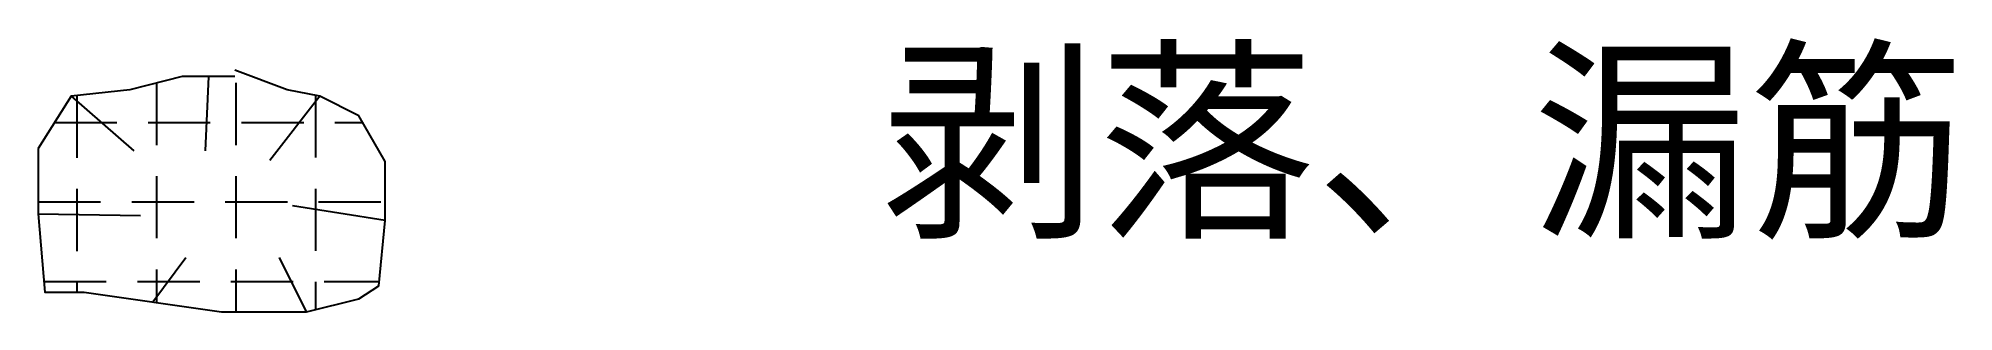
# Model space of a CAD drawing. Header units: inches. Extents: x 3 to 33.7, y 4.9 to 9.3.
import ezdxf

# ---------------------------------------------------------------- set-up
doc = ezdxf.new("R2010")
doc.units = ezdxf.units.IN
doc.header["$MEASUREMENT"] = 0
doc.linetypes.add('DASHED', pattern=[0.75, 0.5, -0.25])
doc.layers.add('图层1', color=7, linetype='Continuous')
doc.styles.get("Standard").update_dxf_attribs({"font": ''})
doc.styles.get('Standard').set_extended_font_data('SimSun')

# ---------------------------------------------------------------- blocks, each defined once
blk = doc.blocks.new('adfsd')
at = {"lineweight": -2, "ltscale": 0.5}
for p, q in [((1140.9831, -3083.682), (1140.9811, -3083.7288)), ((1140.8968, -3083.6944), (1140.9363, -3083.7288)), ((1141.0531, -3083.6944), (1141.0217, -3083.7349)), ((1140.8762, -3083.7683), (1140.9404, -3083.7694)), ((1141.0942, -3083.7725), (1141.036, -3083.7633)), ((1140.9482, -3083.8238), (1140.9689, -3083.7958)), ((1141.0448, -3083.83), (1141.0278, -3083.7958))]:
    blk.add_line(p, q, dxfattribs=at)
blk.add_lwpolyline([(1140.9996, -3083.682), (1140.9667, -3083.682), (1140.9338, -3083.6903), (1140.8968, -3083.6944), (1140.8762, -3083.7272), (1140.8762, -3083.7683), (1140.8803, -3083.8177), (1140.905, -3083.8177), (1140.9914, -3083.83), (1141.0448, -3083.83), (1141.0777, -3083.8218), (1141.0901, -3083.8136), (1141.0942, -3083.7725), (1141.0942, -3083.7355), (1141.0777, -3083.7067), (1141.0531, -3083.6944), (1141.0325, -3083.6903), (1140.9996, -3083.6779)], dxfattribs=at)

msp = doc.modelspace()

# ---------------------------------------------------------------- linework, layer by layer
at = {"color": 1, "linetype": 'DASHED', "ltscale": 2}
for p, q in [((3.572, 8.362), (3.572, 5.202)), ((4.85, 8.567), (4.85, 5.036)), ((6.127, 8.567), (6.127, 4.887)), ((7.405, 8.365), (7.405, 4.922)), ((3.215, 7.929), (8.165, 7.929)), ((2.954, 6.651), (8.524, 6.651)), ((3.045, 5.374), (8.425, 5.374))]:
    msp.add_line(p, q, dxfattribs=at)

# ---------------------------------------------------------------- block references
at = {"color": 0, "xscale": 25.54906712701824, "yscale": 25.54906712701824, "zscale": 25.54906712701824}
msp.add_blockref('adfsd', (-29145.369, 78793.866), dxfattribs=at)

# ---------------------------------------------------------------- texts
at = {"layer": '图层1', "lineweight": -2, "insert": (16.482, 8.897), "char_height": 2.5549, "attachment_point": 1}
msp.add_mtext('剥落、漏筋', dxfattribs=at)

doc.saveas('drawing.dxf')
